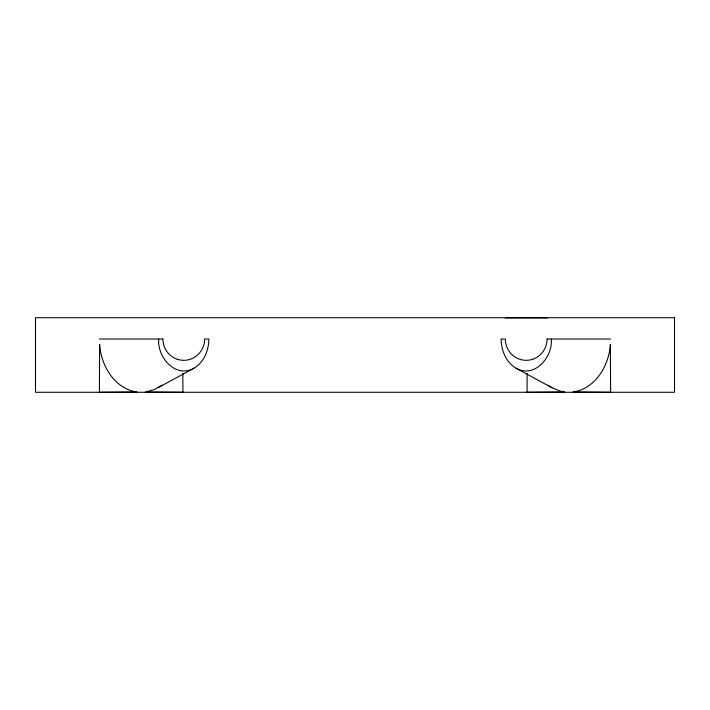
<?xml version="1.0" encoding="UTF-8"?>
<svg xmlns="http://www.w3.org/2000/svg" width="710" height="710" viewBox="0 0 710 710"><rect width="100%" height="100%" fill="white"/><g stroke="black" fill="none" stroke-linecap="round" stroke-linejoin="round"><path stroke-width="1.06" d="M527.148 373.424L527.051 392.275L564.459 391.982L560.146 391.112L551.839 387.669L516.037 368.215C505.999 362.322 501.171 350.287 501.162 339.025L505.342 339.025A21.3 20.865 89.7 0 0 530.565 359.855L532.678 359.287M551.288 339.025C552.984 357.015 534.523 378.758 516.037 368.215M182.852 373.424L182.949 392.275L145.541 391.982L154.079 389.666L162.057 385.139M158.161 387.669L193.963 368.215C204.001 362.322 208.829 350.287 208.838 339.025L204.657 339.025A21.3 20.865 -89.7 0 1 179.435 359.855L177.322 359.287M193.963 368.215C175.476 378.758 157.016 357.015 158.712 339.025M505.342 317.876L547.8 317.876M99.4 339.025L162.883 339.025M547.117 339.025L610.6 339.025M547.942 385.139L551.839 387.669M177.278 359.26A21.3 20.865 -89.7 0 1 162.909 338.972M547.091 338.972A21.3 20.865 89.7 0 1 532.722 359.26M99.631 344.59L99.4 392.275L136.808 391.982C114.47 388.627 101.068 365.614 99.631 344.59M610.369 344.59C608.932 365.614 595.53 388.627 573.192 391.982L610.6 392.275L610.369 344.59M674.5 317.725L35.5 317.725L35.5 392.275L674.5 392.275L674.5 317.725"/></g></svg>
